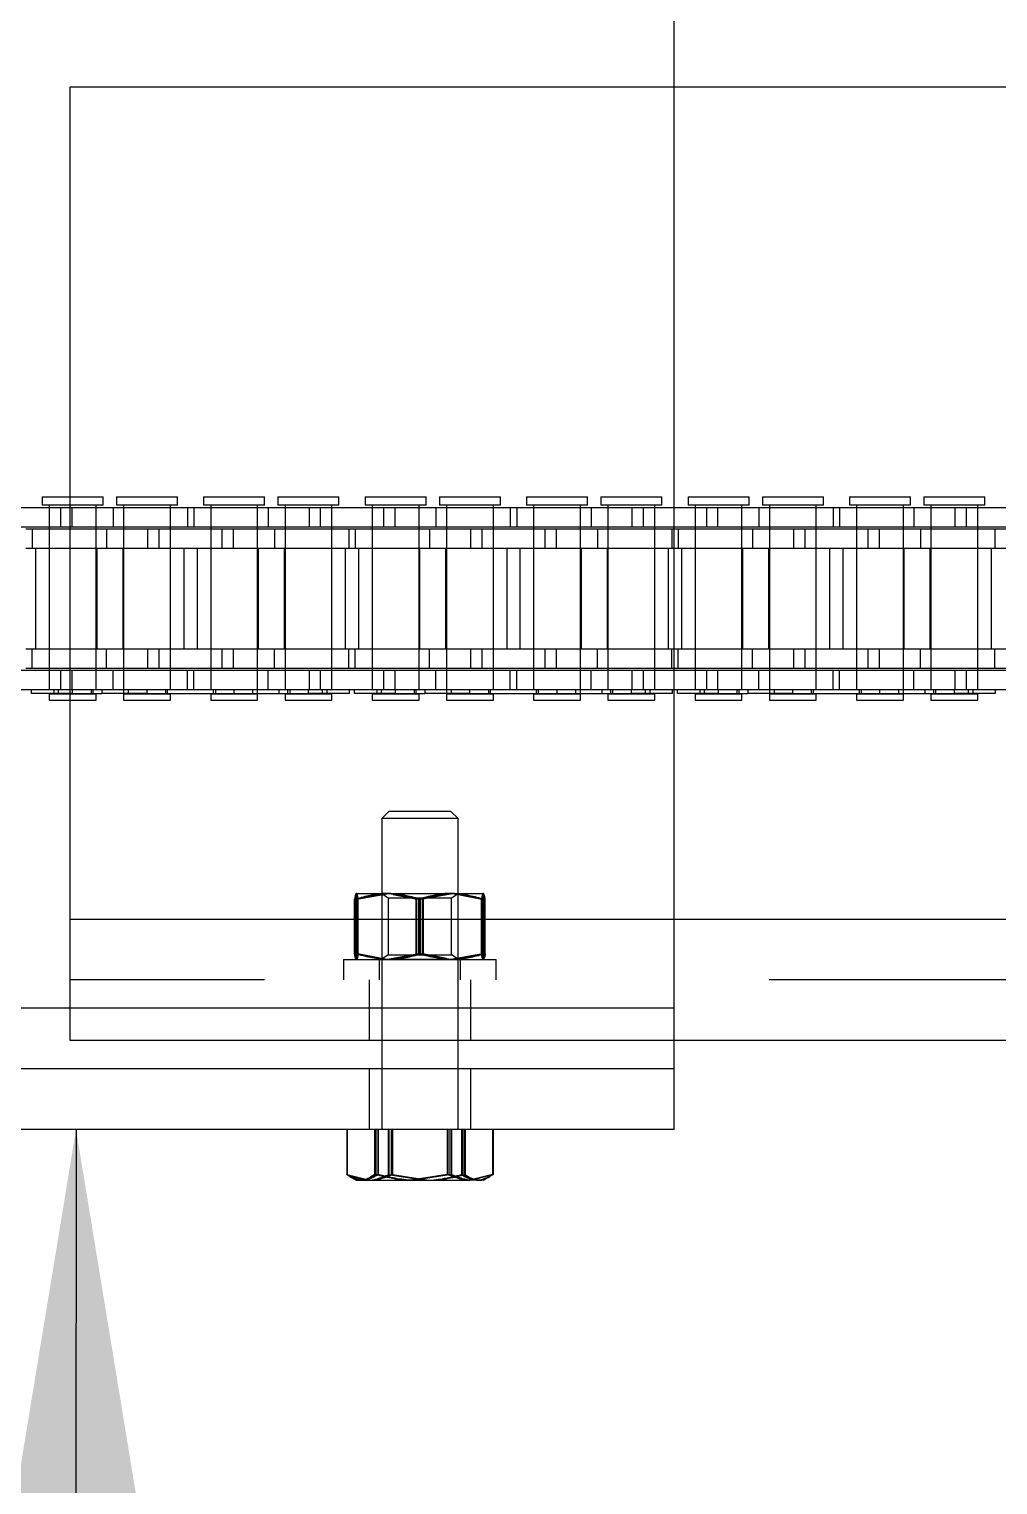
# Model space of a CAD drawing. Header units: metres. Extents: x 0 to 21025, y 0 to 14850.
# Drawn here: x 4207.3 to 4283.5, y 9011.7 to 9126.2 of the extents above; entities that cross this region are included whole.
import ezdxf

# ---------------------------------------------------------------- set-up
doc = ezdxf.new("R2010")
doc.units = ezdxf.units.M
doc.header["$LTSCALE"] = 25
doc.linetypes.add('HIDDEN2', pattern=[4.7625, 3.175, -1.5875])
for name, color, linetype in [('SDM', 7, 'Continuous'), ('SL4', 4, 'Continuous'), ('ST1', 7, 'HIDDEN2')]:
    doc.layers.add(name, color=color, linetype=linetype)
doc.styles.add('ROMANS', font='ROMANS.SHX')
doc.dimstyles.new('25___1-25', dxfattribs={"dimscale": 25, "dimtxt": 2.5, "dimasz": 2, "dimexe": 1.5, "dimexo": 1, "dimgap": 0.5, "dimtad": 1, "dimzin": 12, "dimtxsty": 'ROMANS', "dimcen": 0, "dimclrd": 256, "dimclre": 256, "dimclrt": 3, "dimazin": 3, "dimtfac": 1, "dimtmove": 0, "dimatfit": 0, "dimfxl": 1, "dimlwd": -1, "dimlwe": -1, "dimarcsym": 0})

msp = doc.modelspace()

# ---------------------------------------------------------------- linework, layer by layer
at = {"layer": 'SL4'}
for p, q in [((4258.039, 9121.619), (4258.039, 9261.149)), ((4210.539, 9056.144), (4210.539, 9121.619)), ((4210.539, 9121.619), (5535.514, 9121.619)), ((4208.331, 9089.384), (4208.331, 9088.725)), ((4208.331, 9089.384), (4210.539, 9089.384)), ((4205.539, 9088.541), (4209.798, 9088.541)), ((4210.539, 9088.725), (4208.331, 9088.725)), ((4208.884, 9088.725), (4208.884, 9088.541)), ((4209.798, 9087.021), (4209.798, 9088.541)), ((4209.798, 9088.541), (4210.539, 9088.541)), ((4205.539, 9087.021), (4209.798, 9087.021)), ((4207.053, 9086.869), (4210.539, 9086.869)), ((4208.884, 9087.021), (4208.884, 9086.869)), ((4209.798, 9087.021), (4210.539, 9087.021)), ((4207.053, 9085.349), (4210.539, 9085.349)), ((4207.838, 9077.419), (4207.838, 9085.349)), ((4207.053, 9077.419), (4210.539, 9077.419)), ((4205.539, 9075.747), (4209.798, 9075.747)), ((4207.053, 9075.899), (4210.539, 9075.899)), ((4208.884, 9075.899), (4208.884, 9075.747)), ((4209.798, 9074.227), (4209.798, 9075.747)), ((4209.798, 9075.747), (4210.539, 9075.747)), ((4205.539, 9074.227), (4209.798, 9074.227)), ((4207.499, 9073.894), (4207.499, 9074.227)), ((4209.798, 9074.227), (4210.539, 9074.227)), ((4210.539, 9073.894), (4207.499, 9073.894)), ((4208.884, 9073.858), (4208.884, 9073.384)), ((4210.539, 9073.858), (4208.884, 9073.858)), ((4208.884, 9073.384), (4210.539, 9073.384)), ((4209.253, 9073.894), (4209.253, 9073.858)), ((4210.539, 9056.144), (5535.514, 9056.144)), ((4210.539, 9046.619), (4210.539, 9056.144)), ((4210.539, 9049.146), (4205.539, 9049.146)), ((5535.514, 9046.619), (4210.539, 9046.619)), ((4235.039, 9046.619), (4235.039, 9044.384)), ((4241.039, 9044.384), (4241.039, 9046.619)), ((4258.039, 9044.384), (4258.039, 9046.619)), ((4258.039, 9044.384), (4158.039, 9044.384)), ((4258.039, 9039.621), (4258.039, 9044.384)), ((4258.039, 9039.621), (4158.039, 9039.621)), ((4232.284, 9039.621), (4232.284, 9036.068)), ((4232.288, 9039.621), (4232.288, 9036.068)), ((4232.325, 9039.621), (4232.325, 9036.068)), ((4234.468, 9039.621), (4234.468, 9036.068)), ((4240.182, 9039.621), (4240.182, 9036.068)), ((4243.753, 9039.621), (4243.753, 9036.068)), ((4243.79, 9039.621), (4243.79, 9036.068)), ((4243.795, 9039.621), (4243.795, 9036.068)), ((4232.526, 9035.917), (4232.655, 9035.843)), ((4232.655, 9035.843), (4233.039, 9035.621)), ((4233.039, 9035.621), (4233.396, 9035.621)), ((4233.396, 9035.621), (4237.325, 9035.621)), ((4240.182, 9036.068), (4237.325, 9035.621)), ((4237.325, 9035.621), (4241.968, 9035.621)), ((4243.753, 9036.068), (4241.968, 9035.621)), ((4243.039, 9035.621), (4241.968, 9035.621)), ((4243.039, 9035.621), (4243.424, 9035.843)), ((4243.408, 9035.891), (4243.753, 9036.068))]:
    msp.add_line(p, q, dxfattribs=at)
for points, knots in [([(4233.396, 9035.621), (4233.11, 9035.677), (4232.747, 9035.749), (4232.398, 9036.012), (4232.325, 9036.068)], [0, 0, 0, 0, 0.7889992, 1, 1, 1, 1]), ([(4234.468, 9036.068), (4234.196, 9035.885), (4233.843, 9035.647), (4233.48, 9035.626), (4233.396, 9035.621)], [0, 0, 0, 0, 0.7681507, 1, 1, 1, 1]), ([(4237.325, 9035.621), (4237.257, 9035.622), (4236.292, 9035.628), (4235.347, 9035.856), (4234.468, 9036.068)], [0, 0, 0, 0, 0.0702006, 1, 1, 1, 1]), ([(4241.968, 9035.621), (4241.925, 9035.622), (4241.322, 9035.628), (4240.731, 9035.856), (4240.182, 9036.068)], [0, 0, 0, 0, 0.0702006, 1, 1, 1, 1])]:
    msp.add_open_spline(points, degree=3, knots=knots, dxfattribs=at)
at = {"layer": 'ST1'}
for p, q in [((4258.039, 9049.146), (4258.039, 9121.619)), ((4210.539, 9089.384), (4213.128, 9089.384)), ((4213.128, 9088.725), (4213.128, 9089.384)), ((4214.179, 9089.384), (4218.976, 9089.384)), ((4214.179, 9089.384), (4214.179, 9088.725)), ((4218.976, 9088.725), (4218.976, 9089.384)), ((4221.031, 9089.384), (4225.828, 9089.384)), ((4221.031, 9089.384), (4221.031, 9088.725)), ((4225.828, 9088.725), (4225.828, 9089.384)), ((4226.879, 9089.384), (4231.676, 9089.384)), ((4226.879, 9089.384), (4226.879, 9088.725)), ((4231.676, 9088.725), (4231.676, 9089.384)), ((4233.731, 9089.384), (4238.528, 9089.384)), ((4233.731, 9089.384), (4233.731, 9088.725)), ((4238.528, 9088.725), (4238.528, 9089.384)), ((4239.579, 9089.384), (4244.376, 9089.384)), ((4239.579, 9089.384), (4239.579, 9088.725)), ((4244.376, 9088.725), (4244.376, 9089.384)), ((4246.431, 9089.384), (4251.228, 9089.384)), ((4246.431, 9089.384), (4246.431, 9088.725)), ((4251.228, 9088.725), (4251.228, 9089.384)), ((4252.279, 9089.384), (4257.076, 9089.384)), ((4252.279, 9089.384), (4252.279, 9088.725)), ((4257.076, 9088.725), (4257.076, 9089.384)), ((4259.131, 9089.384), (4263.928, 9089.384)), ((4259.131, 9089.384), (4259.131, 9088.725)), ((4263.928, 9088.725), (4263.928, 9089.384)), ((4264.979, 9089.384), (4269.776, 9089.384)), ((4264.979, 9089.384), (4264.979, 9088.725)), ((4269.776, 9088.725), (4269.776, 9089.384)), ((4271.831, 9089.384), (4276.628, 9089.384)), ((4271.831, 9089.384), (4271.831, 9088.725)), ((4276.628, 9088.725), (4276.628, 9089.384)), ((4277.679, 9089.384), (4282.476, 9089.384)), ((4277.679, 9089.384), (4277.679, 9088.725)), ((4282.476, 9088.725), (4282.476, 9089.384)), ((4208.884, 9088.541), (4208.884, 9087.021)), ((4208.884, 9088.541), (4208.884, 9087.021)), ((4213.128, 9088.725), (4210.539, 9088.725)), ((4210.539, 9088.541), (4210.658, 9088.541)), ((4210.658, 9088.541), (4219.753, 9088.541)), ((4210.658, 9088.541), (4210.658, 9087.021)), ((4212.574, 9074.227), (4212.574, 9088.725)), ((4212.574, 9087.021), (4212.574, 9088.541)), ((4213.904, 9088.541), (4213.904, 9087.021)), ((4218.976, 9088.725), (4214.179, 9088.725)), ((4214.733, 9088.725), (4214.733, 9074.227)), ((4214.733, 9088.541), (4214.733, 9087.021)), ((4218.423, 9074.227), (4218.423, 9088.725)), ((4218.423, 9087.021), (4218.423, 9088.541)), ((4219.753, 9088.541), (4219.753, 9087.021)), ((4219.753, 9088.541), (4226.103, 9088.541)), ((4220.254, 9088.541), (4220.254, 9087.021)), ((4225.828, 9088.725), (4221.031, 9088.725)), ((4221.584, 9088.725), (4221.584, 9074.227)), ((4221.584, 9088.541), (4221.584, 9087.021)), ((4225.274, 9074.227), (4225.274, 9088.725)), ((4225.274, 9087.021), (4225.274, 9088.541)), ((4226.103, 9088.541), (4226.103, 9087.021)), ((4226.103, 9088.541), (4235.198, 9088.541)), ((4231.676, 9088.725), (4226.879, 9088.725)), ((4227.433, 9088.725), (4227.433, 9074.227)), ((4227.433, 9088.541), (4227.433, 9087.021)), ((4229.349, 9087.021), (4229.349, 9088.541)), ((4230.209, 9088.541), (4230.209, 9087.021)), ((4231.123, 9074.227), (4231.123, 9088.725)), ((4231.123, 9087.021), (4231.123, 9088.541)), ((4238.528, 9088.725), (4233.731, 9088.725)), ((4234.284, 9088.725), (4234.284, 9074.227)), ((4234.284, 9088.541), (4234.284, 9087.021)), ((4235.198, 9088.541), (4236.058, 9088.541)), ((4235.198, 9087.021), (4235.198, 9088.541)), ((4236.058, 9088.541), (4245.153, 9088.541)), ((4236.058, 9088.541), (4236.058, 9087.021)), ((4237.974, 9074.227), (4237.974, 9088.725)), ((4237.974, 9087.021), (4237.974, 9088.541)), ((4239.304, 9088.541), (4239.304, 9087.021)), ((4244.376, 9088.725), (4239.579, 9088.725)), ((4240.133, 9088.725), (4240.133, 9074.227)), ((4240.133, 9088.541), (4240.133, 9087.021)), ((4243.823, 9074.227), (4243.823, 9088.725)), ((4243.823, 9087.021), (4243.823, 9088.541)), ((4245.153, 9088.541), (4245.153, 9087.021)), ((4245.153, 9088.541), (4251.503, 9088.541)), ((4245.654, 9088.541), (4245.654, 9087.021)), ((4251.228, 9088.725), (4246.431, 9088.725)), ((4246.984, 9088.725), (4246.984, 9074.227)), ((4246.984, 9088.541), (4246.984, 9087.021)), ((4250.674, 9074.227), (4250.674, 9088.725)), ((4250.674, 9087.021), (4250.674, 9088.541)), ((4251.503, 9088.541), (4251.503, 9087.021)), ((4251.503, 9088.541), (4260.598, 9088.541)), ((4257.076, 9088.725), (4252.279, 9088.725)), ((4252.833, 9088.725), (4252.833, 9074.227)), ((4252.833, 9088.541), (4252.833, 9087.021)), ((4254.749, 9087.021), (4254.749, 9088.541)), ((4255.609, 9088.541), (4255.609, 9087.021)), ((4256.523, 9074.227), (4256.523, 9088.725)), ((4256.523, 9087.021), (4256.523, 9088.541)), ((4263.928, 9088.725), (4259.131, 9088.725)), ((4259.684, 9088.725), (4259.684, 9074.227)), ((4259.684, 9088.541), (4259.684, 9087.021)), ((4260.598, 9088.541), (4261.458, 9088.541)), ((4260.598, 9087.021), (4260.598, 9088.541)), ((4261.458, 9088.541), (4270.553, 9088.541)), ((4261.458, 9088.541), (4261.458, 9087.021)), ((4263.374, 9074.227), (4263.374, 9088.725)), ((4263.374, 9087.021), (4263.374, 9088.541)), ((4264.704, 9088.541), (4264.704, 9087.021)), ((4269.776, 9088.725), (4264.979, 9088.725)), ((4265.533, 9088.725), (4265.533, 9074.227)), ((4265.533, 9088.541), (4265.533, 9087.021)), ((4269.223, 9074.227), (4269.223, 9088.725)), ((4269.223, 9087.021), (4269.223, 9088.541)), ((4270.553, 9088.541), (4270.553, 9087.021)), ((4270.553, 9088.541), (4276.903, 9088.541)), ((4271.054, 9088.541), (4271.054, 9087.021)), ((4276.628, 9088.725), (4271.831, 9088.725)), ((4272.384, 9088.725), (4272.384, 9074.227)), ((4272.384, 9088.541), (4272.384, 9087.021)), ((4276.074, 9074.227), (4276.074, 9088.725)), ((4276.074, 9087.021), (4276.074, 9088.541)), ((4276.903, 9088.541), (4276.903, 9087.021)), ((4276.903, 9088.541), (4285.998, 9088.541)), ((4282.476, 9088.725), (4277.679, 9088.725)), ((4278.233, 9088.725), (4278.233, 9074.227)), ((4278.233, 9088.541), (4278.233, 9087.021)), ((4280.149, 9087.021), (4280.149, 9088.541)), ((4281.009, 9088.541), (4281.009, 9087.021)), ((4281.923, 9074.227), (4281.923, 9088.725)), ((4281.923, 9087.021), (4281.923, 9088.541)), ((4207.555, 9086.869), (4207.555, 9085.349)), ((4208.884, 9086.869), (4208.884, 9075.899)), ((4208.884, 9086.869), (4208.884, 9085.349)), ((4210.539, 9087.021), (4210.658, 9087.021)), ((4210.539, 9086.869), (4213.403, 9086.869)), ((4210.658, 9087.021), (4219.753, 9087.021)), ((4212.574, 9085.349), (4212.574, 9086.869)), ((4213.403, 9086.869), (4213.403, 9085.349)), ((4213.403, 9086.869), (4222.498, 9086.869)), ((4214.733, 9086.869), (4214.733, 9085.349)), ((4216.65, 9085.349), (4216.65, 9086.869)), ((4217.509, 9086.869), (4217.509, 9085.349)), ((4218.423, 9085.349), (4218.423, 9086.869)), ((4219.753, 9087.021), (4226.103, 9087.021)), ((4221.584, 9086.869), (4221.584, 9085.349)), ((4222.498, 9086.869), (4223.358, 9086.869)), ((4222.498, 9085.349), (4222.498, 9086.869)), ((4223.358, 9086.869), (4232.453, 9086.869)), ((4223.358, 9086.869), (4223.358, 9085.349)), ((4225.274, 9085.349), (4225.274, 9086.869)), ((4226.103, 9087.021), (4235.198, 9087.021)), ((4226.604, 9086.869), (4226.604, 9085.349)), ((4227.433, 9086.869), (4227.433, 9085.349)), ((4231.123, 9085.349), (4231.123, 9086.869)), ((4232.453, 9086.869), (4232.453, 9085.349)), ((4232.453, 9086.869), (4238.803, 9086.869)), ((4232.954, 9086.869), (4232.954, 9085.349)), ((4234.284, 9086.869), (4234.284, 9085.349)), ((4235.198, 9087.021), (4236.058, 9087.021)), ((4236.058, 9087.021), (4245.153, 9087.021)), ((4237.974, 9085.349), (4237.974, 9086.869)), ((4238.803, 9086.869), (4238.803, 9085.349)), ((4238.803, 9086.869), (4247.898, 9086.869)), ((4240.133, 9086.869), (4240.133, 9085.349)), ((4242.049, 9085.349), (4242.049, 9086.869)), ((4242.909, 9086.869), (4242.909, 9085.349)), ((4243.823, 9085.349), (4243.823, 9086.869)), ((4245.153, 9087.021), (4251.503, 9087.021)), ((4246.984, 9086.869), (4246.984, 9085.349)), ((4247.898, 9086.869), (4248.758, 9086.869)), ((4247.898, 9085.349), (4247.898, 9086.869)), ((4248.758, 9086.869), (4257.853, 9086.869)), ((4248.758, 9086.869), (4248.758, 9085.349)), ((4250.674, 9085.349), (4250.674, 9086.869)), ((4251.503, 9087.021), (4260.598, 9087.021)), ((4252.004, 9086.869), (4252.004, 9085.349)), ((4252.833, 9086.869), (4252.833, 9085.349)), ((4256.523, 9085.349), (4256.523, 9086.869)), ((4257.853, 9086.869), (4257.853, 9085.349)), ((4257.853, 9086.869), (4264.203, 9086.869)), ((4258.354, 9086.869), (4258.354, 9085.349)), ((4259.684, 9086.869), (4259.684, 9085.349)), ((4260.598, 9087.021), (4261.458, 9087.021)), ((4261.458, 9087.021), (4270.553, 9087.021)), ((4263.374, 9085.349), (4263.374, 9086.869)), ((4264.203, 9086.869), (4264.203, 9085.349)), ((4264.203, 9086.869), (4273.298, 9086.869)), ((4265.533, 9086.869), (4265.533, 9085.349)), ((4267.449, 9085.349), (4267.449, 9086.869)), ((4268.309, 9086.869), (4268.309, 9085.349)), ((4269.223, 9085.349), (4269.223, 9086.869)), ((4270.553, 9087.021), (4276.903, 9087.021)), ((4272.384, 9086.869), (4272.384, 9085.349)), ((4273.298, 9086.869), (4274.158, 9086.869)), ((4273.298, 9085.349), (4273.298, 9086.869)), ((4274.158, 9086.869), (4283.253, 9086.869)), ((4274.158, 9086.869), (4274.158, 9085.349)), ((4276.074, 9085.349), (4276.074, 9086.869)), ((4276.903, 9087.021), (4285.998, 9087.021)), ((4277.404, 9086.869), (4277.404, 9085.349)), ((4278.233, 9086.869), (4278.233, 9085.349)), ((4281.923, 9085.349), (4281.923, 9086.869)), ((4283.253, 9086.869), (4283.253, 9085.349)), ((4283.253, 9086.869), (4289.603, 9086.869)), ((4208.884, 9085.349), (4208.884, 9077.419)), ((4210.539, 9085.349), (4213.403, 9085.349)), ((4212.574, 9077.419), (4212.574, 9085.349)), ((4212.618, 9085.349), (4212.618, 9077.419)), ((4213.403, 9085.349), (4222.498, 9085.349)), ((4214.69, 9077.419), (4214.69, 9085.349)), ((4214.733, 9085.349), (4214.733, 9077.419)), ((4218.423, 9077.419), (4218.423, 9085.349)), ((4219.469, 9085.349), (4219.469, 9077.419)), ((4220.538, 9077.419), (4220.538, 9085.349)), ((4221.584, 9085.349), (4221.584, 9077.419)), ((4222.498, 9085.349), (4223.358, 9085.349)), ((4223.358, 9085.349), (4232.453, 9085.349)), ((4225.274, 9077.419), (4225.274, 9085.349)), ((4225.318, 9085.349), (4225.318, 9077.419)), ((4227.389, 9077.419), (4227.389, 9085.349)), ((4227.433, 9085.349), (4227.433, 9077.419)), ((4231.123, 9077.419), (4231.123, 9085.349)), ((4232.169, 9085.349), (4232.169, 9077.419)), ((4232.453, 9085.349), (4238.803, 9085.349)), ((4233.238, 9077.419), (4233.238, 9085.349)), ((4234.284, 9085.349), (4234.284, 9077.419)), ((4237.974, 9077.419), (4237.974, 9085.349)), ((4238.018, 9085.349), (4238.018, 9077.419)), ((4238.803, 9085.349), (4247.898, 9085.349)), ((4240.089, 9077.419), (4240.089, 9085.349)), ((4240.133, 9085.349), (4240.133, 9077.419)), ((4243.823, 9077.419), (4243.823, 9085.349)), ((4244.869, 9085.349), (4244.869, 9077.419)), ((4245.938, 9077.419), (4245.938, 9085.349)), ((4246.984, 9085.349), (4246.984, 9077.419)), ((4247.898, 9085.349), (4248.758, 9085.349)), ((4248.758, 9085.349), (4257.853, 9085.349)), ((4250.674, 9077.419), (4250.674, 9085.349)), ((4250.718, 9085.349), (4250.718, 9077.419)), ((4252.789, 9077.419), (4252.789, 9085.349)), ((4252.833, 9085.349), (4252.833, 9077.419)), ((4256.523, 9077.419), (4256.523, 9085.349)), ((4257.569, 9085.349), (4257.569, 9077.419)), ((4257.853, 9085.349), (4264.203, 9085.349)), ((4258.638, 9077.419), (4258.638, 9085.349)), ((4259.684, 9085.349), (4259.684, 9077.419)), ((4263.374, 9077.419), (4263.374, 9085.349)), ((4263.418, 9085.349), (4263.418, 9077.419)), ((4264.203, 9085.349), (4273.298, 9085.349)), ((4265.489, 9077.419), (4265.489, 9085.349)), ((4265.533, 9085.349), (4265.533, 9077.419)), ((4269.223, 9077.419), (4269.223, 9085.349)), ((4270.269, 9085.349), (4270.269, 9077.419)), ((4271.338, 9077.419), (4271.338, 9085.349)), ((4272.384, 9085.349), (4272.384, 9077.419)), ((4273.298, 9085.349), (4274.158, 9085.349)), ((4274.158, 9085.349), (4283.253, 9085.349)), ((4276.074, 9077.419), (4276.074, 9085.349)), ((4276.118, 9085.349), (4276.118, 9077.419)), ((4278.189, 9077.419), (4278.189, 9085.349)), ((4278.233, 9085.349), (4278.233, 9077.419)), ((4281.923, 9077.419), (4281.923, 9085.349)), ((4282.969, 9085.349), (4282.969, 9077.419)), ((4283.253, 9085.349), (4289.603, 9085.349)), ((4207.555, 9075.899), (4207.555, 9077.419)), ((4208.884, 9077.419), (4208.884, 9075.899)), ((4210.539, 9077.419), (4213.403, 9077.419)), ((4212.574, 9075.899), (4212.574, 9077.419)), ((4213.403, 9075.899), (4213.403, 9077.419)), ((4213.403, 9077.419), (4222.498, 9077.419)), ((4214.733, 9077.419), (4214.733, 9075.899)), ((4216.65, 9075.899), (4216.65, 9077.419)), ((4217.509, 9077.419), (4217.509, 9075.899)), ((4218.423, 9075.899), (4218.423, 9077.419)), ((4221.584, 9077.419), (4221.584, 9075.899)), ((4222.498, 9077.419), (4223.358, 9077.419)), ((4222.498, 9075.899), (4222.498, 9077.419)), ((4223.358, 9077.419), (4232.453, 9077.419)), ((4223.358, 9077.419), (4223.358, 9075.899)), ((4225.274, 9075.899), (4225.274, 9077.419)), ((4226.604, 9075.899), (4226.604, 9077.419)), ((4227.433, 9077.419), (4227.433, 9075.899)), ((4231.123, 9075.899), (4231.123, 9077.419)), ((4232.453, 9075.899), (4232.453, 9077.419)), ((4232.453, 9077.419), (4238.803, 9077.419)), ((4232.954, 9075.899), (4232.954, 9077.419)), ((4234.284, 9077.419), (4234.284, 9075.899)), ((4237.974, 9075.899), (4237.974, 9077.419)), ((4238.803, 9075.899), (4238.803, 9077.419)), ((4238.803, 9077.419), (4247.898, 9077.419)), ((4240.133, 9077.419), (4240.133, 9075.899)), ((4242.049, 9075.899), (4242.049, 9077.419)), ((4242.909, 9077.419), (4242.909, 9075.899)), ((4243.823, 9075.899), (4243.823, 9077.419)), ((4246.984, 9077.419), (4246.984, 9075.899)), ((4247.898, 9077.419), (4248.758, 9077.419)), ((4247.898, 9075.899), (4247.898, 9077.419)), ((4248.758, 9077.419), (4257.853, 9077.419)), ((4248.758, 9077.419), (4248.758, 9075.899)), ((4250.674, 9075.899), (4250.674, 9077.419)), ((4252.004, 9075.899), (4252.004, 9077.419)), ((4252.833, 9077.419), (4252.833, 9075.899)), ((4256.523, 9075.899), (4256.523, 9077.419)), ((4257.853, 9075.899), (4257.853, 9077.419)), ((4257.853, 9077.419), (4264.203, 9077.419)), ((4258.354, 9075.899), (4258.354, 9077.419)), ((4259.684, 9077.419), (4259.684, 9075.899)), ((4263.374, 9075.899), (4263.374, 9077.419)), ((4264.203, 9075.899), (4264.203, 9077.419)), ((4264.203, 9077.419), (4273.298, 9077.419)), ((4265.533, 9077.419), (4265.533, 9075.899)), ((4267.449, 9075.899), (4267.449, 9077.419)), ((4268.309, 9077.419), (4268.309, 9075.899)), ((4269.223, 9075.899), (4269.223, 9077.419)), ((4272.384, 9077.419), (4272.384, 9075.899)), ((4273.298, 9077.419), (4274.158, 9077.419)), ((4273.298, 9075.899), (4273.298, 9077.419)), ((4274.158, 9077.419), (4283.253, 9077.419)), ((4274.158, 9077.419), (4274.158, 9075.899)), ((4276.074, 9075.899), (4276.074, 9077.419)), ((4277.404, 9075.899), (4277.404, 9077.419)), ((4278.233, 9077.419), (4278.233, 9075.899)), ((4281.923, 9075.899), (4281.923, 9077.419)), ((4283.253, 9075.899), (4283.253, 9077.419)), ((4283.253, 9077.419), (4289.603, 9077.419)), ((4208.884, 9075.747), (4208.884, 9074.227)), ((4208.884, 9075.747), (4208.884, 9074.227)), ((4210.539, 9075.899), (4213.403, 9075.899)), ((4210.539, 9075.747), (4210.658, 9075.747)), ((4210.658, 9075.747), (4219.753, 9075.747)), ((4210.658, 9075.747), (4210.658, 9074.227)), ((4212.574, 9074.227), (4212.574, 9075.747)), ((4213.403, 9075.899), (4222.498, 9075.899)), ((4213.904, 9074.227), (4213.904, 9075.747)), ((4214.733, 9075.747), (4214.733, 9073.894)), ((4218.423, 9074.227), (4218.423, 9075.747)), ((4219.753, 9074.227), (4219.753, 9075.747)), ((4219.753, 9075.747), (4226.103, 9075.747)), ((4220.254, 9074.227), (4220.254, 9075.747)), ((4221.584, 9075.747), (4221.584, 9074.227)), ((4222.498, 9075.899), (4223.358, 9075.899)), ((4223.358, 9075.899), (4232.453, 9075.899)), ((4225.274, 9073.894), (4225.274, 9075.747)), ((4226.103, 9074.227), (4226.103, 9075.747)), ((4226.103, 9075.747), (4235.198, 9075.747)), ((4227.433, 9075.747), (4227.433, 9074.227)), ((4229.349, 9074.227), (4229.349, 9075.747)), ((4230.209, 9075.747), (4230.209, 9074.227)), ((4231.123, 9074.227), (4231.123, 9075.747)), ((4232.453, 9075.899), (4238.803, 9075.899)), ((4234.284, 9075.747), (4234.284, 9074.227)), ((4235.198, 9075.747), (4236.058, 9075.747)), ((4235.198, 9074.227), (4235.198, 9075.747)), ((4236.058, 9075.747), (4245.153, 9075.747)), ((4236.058, 9075.747), (4236.058, 9074.227)), ((4237.974, 9074.227), (4237.974, 9075.747)), ((4238.803, 9075.899), (4247.898, 9075.899)), ((4239.304, 9074.227), (4239.304, 9075.747)), ((4240.133, 9075.747), (4240.133, 9073.894)), ((4243.823, 9074.227), (4243.823, 9075.747)), ((4245.153, 9074.227), (4245.153, 9075.747)), ((4245.153, 9075.747), (4251.503, 9075.747)), ((4245.654, 9074.227), (4245.654, 9075.747)), ((4246.984, 9075.747), (4246.984, 9074.227)), ((4247.898, 9075.899), (4248.758, 9075.899)), ((4248.758, 9075.899), (4257.853, 9075.899)), ((4250.674, 9073.894), (4250.674, 9075.747)), ((4251.503, 9074.227), (4251.503, 9075.747)), ((4251.503, 9075.747), (4260.598, 9075.747)), ((4252.833, 9075.747), (4252.833, 9074.227)), ((4254.749, 9074.227), (4254.749, 9075.747)), ((4255.609, 9075.747), (4255.609, 9074.227)), ((4256.523, 9074.227), (4256.523, 9075.747)), ((4257.853, 9075.899), (4264.203, 9075.899)), ((4259.684, 9075.747), (4259.684, 9074.227)), ((4260.598, 9075.747), (4261.458, 9075.747)), ((4260.598, 9074.227), (4260.598, 9075.747)), ((4261.458, 9075.747), (4270.553, 9075.747)), ((4261.458, 9075.747), (4261.458, 9074.227)), ((4263.374, 9074.227), (4263.374, 9075.747)), ((4264.203, 9075.899), (4273.298, 9075.899)), ((4264.704, 9074.227), (4264.704, 9075.747)), ((4265.533, 9075.747), (4265.533, 9073.894)), ((4269.223, 9074.227), (4269.223, 9075.747)), ((4270.553, 9074.227), (4270.553, 9075.747)), ((4270.553, 9075.747), (4276.903, 9075.747)), ((4271.054, 9074.227), (4271.054, 9075.747)), ((4272.384, 9075.747), (4272.384, 9074.227)), ((4273.298, 9075.899), (4274.158, 9075.899)), ((4274.158, 9075.899), (4283.253, 9075.899)), ((4276.074, 9073.894), (4276.074, 9075.747)), ((4276.903, 9074.227), (4276.903, 9075.747)), ((4276.903, 9075.747), (4285.998, 9075.747)), ((4278.233, 9075.747), (4278.233, 9074.227)), ((4280.149, 9074.227), (4280.149, 9075.747)), ((4281.009, 9075.747), (4281.009, 9074.227)), ((4281.923, 9074.227), (4281.923, 9075.747)), ((4283.253, 9075.899), (4289.603, 9075.899)), ((4209.253, 9074.227), (4209.253, 9073.894)), ((4209.622, 9073.894), (4209.622, 9074.227)), ((4210.539, 9074.227), (4210.658, 9074.227)), ((4210.658, 9074.227), (4219.753, 9074.227)), ((4210.729, 9073.894), (4210.729, 9074.227)), ((4212.205, 9073.858), (4212.205, 9074.227)), ((4212.349, 9073.894), (4212.349, 9074.227)), ((4213.026, 9074.227), (4213.026, 9073.894)), ((4215.102, 9074.227), (4215.102, 9073.858)), ((4216.578, 9073.894), (4216.578, 9074.227)), ((4218.054, 9073.858), (4218.054, 9074.227)), ((4218.197, 9073.894), (4218.197, 9074.227)), ((4219.753, 9074.227), (4226.103, 9074.227)), ((4221.81, 9073.894), (4221.81, 9074.227)), ((4221.953, 9074.227), (4221.953, 9073.858)), ((4223.429, 9073.894), (4223.429, 9074.227)), ((4224.905, 9073.858), (4224.905, 9074.227)), ((4226.103, 9074.227), (4235.198, 9074.227)), ((4226.981, 9073.894), (4226.981, 9074.227)), ((4227.659, 9073.894), (4227.659, 9074.227)), ((4227.802, 9074.227), (4227.802, 9073.858)), ((4229.278, 9073.894), (4229.278, 9074.227)), ((4230.385, 9073.894), (4230.385, 9074.227)), ((4230.754, 9073.858), (4230.754, 9074.227)), ((4232.508, 9073.894), (4232.508, 9074.227)), ((4232.899, 9073.894), (4232.899, 9074.227)), ((4234.653, 9074.227), (4234.653, 9073.858)), ((4235.022, 9073.894), (4235.022, 9074.227)), ((4235.198, 9074.227), (4236.058, 9074.227)), ((4236.058, 9074.227), (4245.153, 9074.227)), ((4236.129, 9073.894), (4236.129, 9074.227)), ((4237.605, 9073.858), (4237.605, 9074.227)), ((4237.748, 9073.894), (4237.748, 9074.227)), ((4238.426, 9074.227), (4238.426, 9073.894)), ((4240.502, 9074.227), (4240.502, 9073.858)), ((4241.978, 9073.894), (4241.978, 9074.227)), ((4243.454, 9073.858), (4243.454, 9074.227)), ((4243.597, 9073.894), (4243.597, 9074.227)), ((4245.153, 9074.227), (4251.503, 9074.227)), ((4247.21, 9073.894), (4247.21, 9074.227)), ((4247.353, 9074.227), (4247.353, 9073.858)), ((4248.829, 9073.894), (4248.829, 9074.227)), ((4250.305, 9073.858), (4250.305, 9074.227)), ((4251.503, 9074.227), (4260.598, 9074.227)), ((4252.381, 9073.894), (4252.381, 9074.227)), ((4253.059, 9073.894), (4253.059, 9074.227)), ((4253.202, 9074.227), (4253.202, 9073.858)), ((4254.678, 9073.894), (4254.678, 9074.227)), ((4255.785, 9073.894), (4255.785, 9074.227)), ((4256.154, 9073.858), (4256.154, 9074.227)), ((4257.908, 9073.894), (4257.908, 9074.227)), ((4258.299, 9073.894), (4258.299, 9074.227)), ((4260.053, 9074.227), (4260.053, 9073.858)), ((4260.422, 9073.894), (4260.422, 9074.227)), ((4260.598, 9074.227), (4261.458, 9074.227)), ((4261.458, 9074.227), (4270.553, 9074.227)), ((4261.529, 9073.894), (4261.529, 9074.227)), ((4263.005, 9073.858), (4263.005, 9074.227)), ((4263.148, 9073.894), (4263.148, 9074.227)), ((4263.826, 9074.227), (4263.826, 9073.894)), ((4265.902, 9074.227), (4265.902, 9073.858)), ((4267.378, 9073.894), (4267.378, 9074.227)), ((4268.854, 9073.858), (4268.854, 9074.227)), ((4268.997, 9073.894), (4268.997, 9074.227)), ((4270.553, 9074.227), (4276.903, 9074.227)), ((4272.61, 9073.894), (4272.61, 9074.227)), ((4272.753, 9074.227), (4272.753, 9073.858)), ((4274.229, 9073.894), (4274.229, 9074.227)), ((4275.705, 9073.858), (4275.705, 9074.227)), ((4276.903, 9074.227), (4285.998, 9074.227)), ((4277.781, 9073.894), (4277.781, 9074.227)), ((4278.459, 9073.894), (4278.459, 9074.227)), ((4278.602, 9074.227), (4278.602, 9073.858)), ((4280.078, 9073.894), (4280.078, 9074.227)), ((4281.185, 9073.894), (4281.185, 9074.227)), ((4281.554, 9073.858), (4281.554, 9074.227)), ((4283.308, 9073.894), (4283.308, 9074.227)), ((4210.729, 9073.894), (4210.539, 9073.894)), ((4212.574, 9073.858), (4210.539, 9073.858)), ((4210.539, 9073.384), (4212.574, 9073.384)), ((4210.729, 9073.894), (4213.026, 9073.894)), ((4212.574, 9073.384), (4212.574, 9073.858)), ((4216.578, 9073.894), (4213.026, 9073.894)), ((4218.423, 9073.858), (4214.733, 9073.858)), ((4214.733, 9073.858), (4214.733, 9073.384)), ((4214.733, 9073.384), (4218.423, 9073.384)), ((4216.578, 9073.894), (4229.278, 9073.894)), ((4218.423, 9073.384), (4218.423, 9073.858)), ((4225.274, 9073.858), (4221.584, 9073.858)), ((4221.584, 9073.858), (4221.584, 9073.384)), ((4221.584, 9073.384), (4225.274, 9073.384)), ((4225.274, 9073.384), (4225.274, 9073.858)), ((4231.123, 9073.858), (4227.433, 9073.858)), ((4227.433, 9073.858), (4227.433, 9073.384)), ((4227.433, 9073.384), (4231.123, 9073.384)), ((4232.508, 9073.894), (4229.278, 9073.894)), ((4231.123, 9073.384), (4231.123, 9073.858)), ((4236.129, 9073.894), (4232.899, 9073.894)), ((4237.974, 9073.858), (4234.284, 9073.858)), ((4234.284, 9073.858), (4234.284, 9073.384)), ((4234.284, 9073.384), (4237.974, 9073.384)), ((4236.129, 9073.894), (4238.426, 9073.894)), ((4237.974, 9073.384), (4237.974, 9073.858)), ((4241.978, 9073.894), (4238.426, 9073.894)), ((4243.823, 9073.858), (4240.133, 9073.858)), ((4240.133, 9073.858), (4240.133, 9073.384)), ((4240.133, 9073.384), (4243.823, 9073.384)), ((4241.978, 9073.894), (4254.678, 9073.894)), ((4243.823, 9073.384), (4243.823, 9073.858)), ((4250.674, 9073.858), (4246.984, 9073.858)), ((4246.984, 9073.858), (4246.984, 9073.384)), ((4246.984, 9073.384), (4250.674, 9073.384)), ((4250.674, 9073.384), (4250.674, 9073.858)), ((4256.523, 9073.858), (4252.833, 9073.858)), ((4252.833, 9073.858), (4252.833, 9073.384)), ((4252.833, 9073.384), (4256.523, 9073.384)), ((4257.908, 9073.894), (4254.678, 9073.894)), ((4256.523, 9073.384), (4256.523, 9073.858)), ((4261.529, 9073.894), (4258.299, 9073.894)), ((4263.374, 9073.858), (4259.684, 9073.858)), ((4259.684, 9073.858), (4259.684, 9073.384)), ((4259.684, 9073.384), (4263.374, 9073.384)), ((4261.529, 9073.894), (4263.826, 9073.894)), ((4263.374, 9073.384), (4263.374, 9073.858)), ((4267.378, 9073.894), (4263.826, 9073.894)), ((4269.223, 9073.858), (4265.533, 9073.858)), ((4265.533, 9073.858), (4265.533, 9073.384)), ((4265.533, 9073.384), (4269.223, 9073.384)), ((4267.378, 9073.894), (4280.078, 9073.894)), ((4269.223, 9073.384), (4269.223, 9073.858)), ((4276.074, 9073.858), (4272.384, 9073.858)), ((4272.384, 9073.858), (4272.384, 9073.384)), ((4272.384, 9073.384), (4276.074, 9073.384)), ((4276.074, 9073.384), (4276.074, 9073.858)), ((4281.923, 9073.858), (4278.233, 9073.858)), ((4278.233, 9073.858), (4278.233, 9073.384)), ((4278.233, 9073.384), (4281.923, 9073.384)), ((4283.308, 9073.894), (4280.078, 9073.894)), ((4281.923, 9073.384), (4281.923, 9073.858)), ((4235.594, 9064.621), (4235.039, 9064.067)), ((4241.039, 9064.067), (4235.039, 9064.067)), ((4235.039, 9064.067), (4235.039, 9046.619)), ((4240.485, 9064.621), (4235.594, 9064.621)), ((4241.039, 9064.067), (4240.485, 9064.621)), ((4241.039, 9046.619), (4241.039, 9064.067)), ((4232.898, 9057.734), (4235.32, 9058.181)), ((4233.039, 9058.181), (4233.039, 9058.181)), ((4233.04, 9058.181), (4235.484, 9058.181)), ((4233.077, 9057.734), (4235.595, 9058.181)), ((4235.039, 9058.181), (4235.539, 9057.831)), ((4237.965, 9057.734), (4235.484, 9058.181)), ((4235.484, 9058.181), (4240.483, 9058.181)), ((4238.1, 9057.734), (4235.585, 9058.181)), ((4238.335, 9057.734), (4235.765, 9058.181)), ((4237.743, 9057.734), (4240.314, 9058.181)), ((4238.113, 9057.734), (4240.595, 9058.181)), ((4243.002, 9057.734), (4240.483, 9058.181)), ((4240.483, 9058.181), (4243.039, 9058.181)), ((4240.539, 9057.831), (4241.039, 9058.181)), ((4243.069, 9057.734), (4240.585, 9058.181)), ((4243.181, 9057.734), (4240.758, 9058.181)), ((4243.039, 9058.181), (4243.035, 9058.181)), ((4243.039, 9058.181), (4243.039, 9058.181)), ((4243.04, 9058.181), (4243.039, 9058.181)), ((4243.043, 9058.179), (4243.04, 9058.181)), ((4243.046, 9058.177), (4243.043, 9058.179)), ((4232.898, 9053.428), (4232.898, 9057.734)), ((4232.923, 9057.734), (4234.527, 9058.028)), ((4232.923, 9053.428), (4232.923, 9057.734)), ((4233.002, 9053.428), (4233.002, 9057.734)), ((4233.009, 9053.428), (4233.009, 9057.734)), ((4233.07, 9053.428), (4233.07, 9057.734)), ((4233.077, 9053.428), (4233.077, 9057.734)), ((4234.771, 9058.035), (4233.164, 9057.734)), ((4233.164, 9053.428), (4233.164, 9057.734)), ((4233.194, 9053.428), (4233.194, 9057.734)), ((4235.539, 9057.831), (4240.539, 9057.831)), ((4235.539, 9057.831), (4235.539, 9053.357)), ((4235.949, 9058.097), (4237.799, 9057.734)), ((4238.279, 9057.734), (4236.215, 9058.095)), ((4237.743, 9053.428), (4237.743, 9057.734)), ((4237.799, 9057.734), (4239.863, 9058.095)), ((4237.799, 9053.428), (4237.799, 9057.734)), ((4237.965, 9053.428), (4237.965, 9057.734)), ((4237.978, 9053.428), (4237.978, 9057.734)), ((4238.1, 9053.428), (4238.1, 9057.734)), ((4238.113, 9053.428), (4238.113, 9057.734)), ((4240.13, 9058.097), (4238.279, 9057.734)), ((4238.279, 9053.428), (4238.279, 9057.734)), ((4238.335, 9053.428), (4238.335, 9057.734)), ((4240.539, 9057.831), (4240.539, 9057.831)), ((4240.539, 9053.357), (4240.539, 9057.831)), ((4241.307, 9058.035), (4242.915, 9057.734)), ((4243.155, 9057.734), (4241.551, 9058.028)), ((4242.884, 9053.428), (4242.884, 9057.734)), ((4242.915, 9053.428), (4242.915, 9057.734)), ((4243.002, 9053.428), (4243.002, 9057.734)), ((4243.008, 9053.428), (4243.008, 9057.734)), ((4243.069, 9053.428), (4243.069, 9057.734)), ((4243.076, 9053.428), (4243.076, 9057.734)), ((4243.155, 9053.428), (4243.155, 9057.734)), ((4243.181, 9053.428), (4243.181, 9057.734)), ((4210.539, 9056.144), (5535.514, 9056.144)), ((4232.039, 9052.981), (4232.468, 9052.981)), ((4232.039, 9052.981), (4232.039, 9051.381)), ((4232.468, 9052.981), (4244.039, 9052.981)), ((4232.898, 9053.428), (4235.32, 9052.981)), ((4232.923, 9053.428), (4234.527, 9053.134)), ((4233.033, 9052.985), (4233.035, 9052.984)), ((4233.035, 9052.984), (4233.039, 9052.981)), ((4233.039, 9052.981), (4233.039, 9052.981)), ((4233.077, 9053.428), (4235.595, 9052.981)), ((4234.771, 9053.127), (4233.164, 9053.428)), ((4234.839, 9052.981), (4234.839, 9051.381)), ((4235.539, 9053.357), (4235.039, 9053.006)), ((4235.039, 9053.006), (4241.039, 9053.006)), ((4235.039, 9053.006), (4235.039, 9052.981)), ((4237.965, 9053.428), (4235.484, 9052.981)), ((4235.539, 9053.357), (4235.539, 9053.357)), ((4235.539, 9053.357), (4240.539, 9053.357)), ((4238.1, 9053.428), (4235.585, 9052.981)), ((4238.335, 9053.428), (4235.765, 9052.981)), ((4235.949, 9053.065), (4237.799, 9053.428)), ((4238.279, 9053.428), (4236.215, 9053.067)), ((4237.743, 9053.428), (4240.314, 9052.981)), ((4237.799, 9053.428), (4239.863, 9053.067)), ((4238.113, 9053.428), (4240.595, 9052.981)), ((4240.13, 9053.065), (4238.279, 9053.428)), ((4243.002, 9053.428), (4240.483, 9052.981)), ((4241.039, 9053.006), (4240.539, 9053.357)), ((4243.069, 9053.428), (4240.585, 9052.981)), ((4243.181, 9053.428), (4240.758, 9052.981)), ((4241.039, 9053.006), (4241.039, 9053.006)), ((4241.039, 9052.981), (4241.039, 9053.006)), ((4241.239, 9051.381), (4241.239, 9052.981)), ((4241.307, 9053.127), (4242.915, 9053.428)), ((4243.155, 9053.428), (4241.551, 9053.134)), ((4243.039, 9052.981), (4243.04, 9052.981)), ((4243.04, 9052.981), (4243.043, 9052.984)), ((4243.043, 9052.984), (4243.046, 9052.985)), ((4244.039, 9051.381), (4244.039, 9052.981)), ((5535.514, 9051.381), (4210.539, 9051.381)), ((4234.039, 9051.381), (4234.039, 9046.619)), ((4242.039, 9046.619), (4242.039, 9051.381)), ((4258.039, 9049.146), (4158.039, 9049.146)), ((4258.039, 9049.146), (4210.539, 9049.146)), ((4258.039, 9046.619), (4258.039, 9049.146)), ((4234.039, 9044.384), (4234.039, 9039.621)), ((4235.039, 9044.384), (4235.039, 9039.621)), ((4241.039, 9039.621), (4241.039, 9044.384)), ((4242.039, 9039.621), (4242.039, 9044.384)), ((4232.307, 9039.621), (4232.307, 9036.068)), ((4234.575, 9039.621), (4234.575, 9036.068)), ((4234.72, 9039.621), (4234.72, 9036.068)), ((4234.766, 9039.621), (4234.766, 9036.068)), ((4235.557, 9039.621), (4235.557, 9036.068)), ((4235.608, 9039.621), (4235.608, 9036.068)), ((4235.771, 9039.621), (4235.771, 9036.068)), ((4235.896, 9039.621), (4235.896, 9036.068)), ((4240.307, 9039.621), (4240.307, 9036.068)), ((4240.471, 9039.621), (4240.471, 9036.068)), ((4240.522, 9039.621), (4240.522, 9036.068)), ((4241.312, 9039.621), (4241.312, 9036.068)), ((4241.358, 9039.621), (4241.358, 9036.068)), ((4241.503, 9039.621), (4241.503, 9036.068)), ((4241.611, 9039.621), (4241.611, 9036.068)), ((4243.771, 9039.621), (4243.771, 9036.068)), ((4232.284, 9036.068), (4233.92, 9035.621)), ((4232.288, 9036.068), (4233.948, 9035.621)), ((4232.307, 9036.068), (4234.039, 9035.621)), ((4232.325, 9036.068), (4234.111, 9035.621)), ((4232.501, 9035.932), (4232.526, 9035.917)), ((4233.441, 9035.621), (4232.617, 9035.885)), ((4235.557, 9036.068), (4238.435, 9035.621)), ((4235.608, 9036.068), (4238.483, 9035.621)), ((4235.771, 9036.068), (4238.637, 9035.621)), ((4235.896, 9036.068), (4238.753, 9035.621)), ((4240.307, 9036.068), (4237.441, 9035.621)), ((4240.471, 9036.068), (4237.595, 9035.621)), ((4240.522, 9036.068), (4237.644, 9035.621)), ((4243.771, 9036.068), (4242.039, 9035.621)), ((4243.79, 9036.068), (4242.13, 9035.621)), ((4243.795, 9036.068), (4242.158, 9035.621)), ((4243.424, 9035.843), (4243.552, 9035.917)), ((4243.533, 9035.952), (4243.79, 9036.068)), ((4243.552, 9035.917), (4243.577, 9035.932)), ((4243.557, 9035.963), (4243.795, 9036.068))]:
    msp.add_line(p, q, dxfattribs=at)
for points, knots in [([(4233.046, 9058.181), (4233.032, 9058.174), (4232.982, 9058.15), (4232.933, 9057.91), (4232.898, 9057.734)], [0, 0, 0, 0, 0.2686336, 1, 1, 1, 1]), ([(4233.043, 9058.181), (4233.033, 9058.174), (4232.992, 9058.15), (4232.952, 9057.91), (4232.923, 9057.734)], [0, 0, 0, 0, 0.2686336, 1, 1, 1, 1]), ([(4235.484, 9058.181), (4235.425, 9058.181), (4234.587, 9058.174), (4233.766, 9057.946), (4233.002, 9057.734)], [0, 0, 0, 0, 0.0702006, 1, 1, 1, 1]), ([(4233.002, 9057.734), (4233.006, 9057.802), (4233.018, 9058.064), (4233.03, 9058.131), (4233.04, 9058.181)], [0, 0, 0, 0, 0.2575513, 1, 1, 1, 1]), ([(4233.04, 9058.181), (4233.043, 9058.174), (4233.055, 9058.15), (4233.068, 9057.91), (4233.077, 9057.734)], [0, 0, 0, 0, 0.2686336, 1, 1, 1, 1]), ([(4233.164, 9057.734), (4233.154, 9057.802), (4233.114, 9058.064), (4233.074, 9058.131), (4233.043, 9058.181)], [0, 0, 0, 0, 0.2575513, 1, 1, 1, 1]), ([(4233.194, 9057.734), (4233.181, 9057.802), (4233.133, 9058.064), (4233.083, 9058.131), (4233.046, 9058.181)], [0, 0, 0, 0, 0.2575513, 1, 1, 1, 1]), ([(4235.585, 9058.181), (4235.526, 9058.181), (4234.676, 9058.174), (4233.844, 9057.946), (4233.07, 9057.734)], [0, 0, 0, 0, 0.0702006, 1, 1, 1, 1]), ([(4235.765, 9058.181), (4235.704, 9058.181), (4234.836, 9058.174), (4233.985, 9057.946), (4233.194, 9057.734)], [0, 0, 0, 0, 0.0702006, 1, 1, 1, 1]), ([(4235.32, 9058.181), (4235.378, 9058.181), (4236.196, 9058.174), (4236.997, 9057.946), (4237.743, 9057.734)], [0, 0, 0, 0, 0.07020058, 1, 1, 1, 1]), ([(4235.595, 9058.181), (4235.655, 9058.181), (4236.505, 9058.174), (4237.338, 9057.946), (4238.113, 9057.734)], [0, 0, 0, 0, 0.0702006, 1, 1, 1, 1]), ([(4240.483, 9058.181), (4240.424, 9058.181), (4239.573, 9058.174), (4238.74, 9057.946), (4237.965, 9057.734)], [0, 0, 0, 0, 0.0702006, 1, 1, 1, 1]), ([(4240.585, 9058.181), (4240.526, 9058.181), (4239.687, 9058.174), (4238.865, 9057.946), (4238.1, 9057.734)], [0, 0, 0, 0, 0.0702006, 1, 1, 1, 1]), ([(4240.758, 9058.181), (4240.701, 9058.181), (4239.883, 9058.174), (4239.081, 9057.946), (4238.335, 9057.734)], [0, 0, 0, 0, 0.07020058, 1, 1, 1, 1]), ([(4240.314, 9058.181), (4240.375, 9058.181), (4241.243, 9058.174), (4242.093, 9057.946), (4242.884, 9057.734)], [0, 0, 0, 0, 0.0702006, 1, 1, 1, 1]), ([(4240.595, 9058.181), (4240.653, 9058.181), (4241.491, 9058.174), (4242.312, 9057.946), (4243.076, 9057.734)], [0, 0, 0, 0, 0.0702006, 1, 1, 1, 1]), ([(4243.033, 9058.181), (4243.019, 9058.174), (4242.969, 9058.15), (4242.92, 9057.91), (4242.884, 9057.734)], [0, 0, 0, 0, 0.2686336, 1, 1, 1, 1]), ([(4243.035, 9058.181), (4243.024, 9058.174), (4242.983, 9058.15), (4242.944, 9057.91), (4242.915, 9057.734)], [0, 0, 0, 0, 0.2686336, 1, 1, 1, 1]), ([(4243.002, 9057.734), (4243.005, 9057.802), (4243.017, 9058.064), (4243.029, 9058.131), (4243.039, 9058.181)], [0, 0, 0, 0, 0.25755135, 1, 1, 1, 1]), ([(4243.155, 9057.734), (4243.145, 9057.802), (4243.106, 9058.064), (4243.065, 9058.131), (4243.035, 9058.181)], [0, 0, 0, 0, 0.2575513, 1, 1, 1, 1]), ([(4243.039, 9058.181), (4243.042, 9058.174), (4243.055, 9058.15), (4243.067, 9057.91), (4243.076, 9057.734)], [0, 0, 0, 0, 0.2686336, 1, 1, 1, 1]), ([(4243.181, 9057.734), (4243.168, 9057.802), (4243.124, 9058.043), (4243.078, 9058.106), (4243.046, 9058.151)], [0, 0, 0, 0, 0.2822033, 1, 1, 1, 1]), ([(4233.033, 9052.993), (4233.024, 9052.998), (4232.978, 9053.025), (4232.933, 9053.249), (4232.898, 9053.428)], [0, 0, 0, 0, 0.19828067, 1, 1, 1, 1]), ([(4233.035, 9052.99), (4233.027, 9052.996), (4232.989, 9053.023), (4232.952, 9053.249), (4232.923, 9053.428)], [0, 0, 0, 0, 0.2126551, 1, 1, 1, 1]), ([(4235.484, 9052.981), (4235.425, 9052.982), (4234.587, 9052.988), (4233.766, 9053.216), (4233.002, 9053.428)], [0, 0, 0, 0, 0.0702006, 1, 1, 1, 1]), ([(4233.002, 9053.428), (4233.006, 9053.36), (4233.018, 9053.098), (4233.03, 9053.031), (4233.04, 9052.981)], [0, 0, 0, 0, 0.2575513, 1, 1, 1, 1]), ([(4233.04, 9052.981), (4233.043, 9052.988), (4233.055, 9053.012), (4233.068, 9053.252), (4233.077, 9053.428)], [0, 0, 0, 0, 0.2686336, 1, 1, 1, 1]), ([(4233.164, 9053.428), (4233.154, 9053.36), (4233.114, 9053.098), (4233.074, 9053.031), (4233.043, 9052.981)], [0, 0, 0, 0, 0.2575513, 1, 1, 1, 1]), ([(4233.194, 9053.428), (4233.181, 9053.36), (4233.133, 9053.098), (4233.083, 9053.031), (4233.046, 9052.981)], [0, 0, 0, 0, 0.2575513, 1, 1, 1, 1]), ([(4235.585, 9052.981), (4235.526, 9052.982), (4234.676, 9052.988), (4233.844, 9053.216), (4233.07, 9053.428)], [0, 0, 0, 0, 0.0702006, 1, 1, 1, 1]), ([(4235.765, 9052.981), (4235.704, 9052.982), (4234.836, 9052.988), (4233.985, 9053.216), (4233.194, 9053.428)], [0, 0, 0, 0, 0.0702006, 1, 1, 1, 1]), ([(4235.32, 9052.981), (4235.378, 9052.982), (4236.196, 9052.988), (4236.997, 9053.216), (4237.743, 9053.428)], [0, 0, 0, 0, 0.0702006, 1, 1, 1, 1]), ([(4235.595, 9052.981), (4235.655, 9052.982), (4236.505, 9052.988), (4237.338, 9053.216), (4238.113, 9053.428)], [0, 0, 0, 0, 0.0702006, 1, 1, 1, 1]), ([(4240.483, 9052.981), (4240.424, 9052.982), (4239.573, 9052.988), (4238.74, 9053.216), (4237.965, 9053.428)], [0, 0, 0, 0, 0.0702006, 1, 1, 1, 1]), ([(4240.585, 9052.981), (4240.526, 9052.982), (4239.687, 9052.988), (4238.865, 9053.216), (4238.1, 9053.428)], [0, 0, 0, 0, 0.0702006, 1, 1, 1, 1]), ([(4240.758, 9052.981), (4240.701, 9052.982), (4239.883, 9052.988), (4239.081, 9053.216), (4238.335, 9053.428)], [0, 0, 0, 0, 0.0702006, 1, 1, 1, 1]), ([(4240.314, 9052.981), (4240.375, 9052.982), (4241.243, 9052.988), (4242.093, 9053.216), (4242.884, 9053.428)], [0, 0, 0, 0, 0.0702006, 1, 1, 1, 1]), ([(4240.595, 9052.981), (4240.653, 9052.982), (4241.491, 9052.988), (4242.312, 9053.216), (4243.076, 9053.428)], [0, 0, 0, 0, 0.0702006, 1, 1, 1, 1]), ([(4243.033, 9052.981), (4243.019, 9052.988), (4242.969, 9053.012), (4242.92, 9053.252), (4242.884, 9053.428)], [0, 0, 0, 0, 0.2686336, 1, 1, 1, 1]), ([(4243.035, 9052.981), (4243.024, 9052.988), (4242.983, 9053.012), (4242.944, 9053.252), (4242.915, 9053.428)], [0, 0, 0, 0, 0.2686336, 1, 1, 1, 1]), ([(4243.002, 9053.428), (4243.005, 9053.36), (4243.017, 9053.098), (4243.029, 9053.031), (4243.039, 9052.981)], [0, 0, 0, 0, 0.25755135, 1, 1, 1, 1]), ([(4243.039, 9052.981), (4243.042, 9052.988), (4243.055, 9053.012), (4243.067, 9053.252), (4243.076, 9053.428)], [0, 0, 0, 0, 0.2686336, 1, 1, 1, 1]), ([(4243.155, 9053.428), (4243.145, 9053.36), (4243.108, 9053.115), (4243.071, 9053.052), (4243.043, 9053.006)], [0, 0, 0, 0, 0.2771153, 1, 1, 1, 1]), ([(4243.181, 9053.428), (4243.168, 9053.36), (4243.124, 9053.119), (4243.078, 9053.056), (4243.046, 9053.011)], [0, 0, 0, 0, 0.2821201, 1, 1, 1, 1]), ([(4233.525, 9035.621), (4233.193, 9035.677), (4232.773, 9035.749), (4232.369, 9036.012), (4232.284, 9036.068)], [0, 0, 0, 0, 0.7889992, 1, 1, 1, 1]), ([(4233.504, 9035.621), (4233.179, 9035.677), (4232.768, 9035.749), (4232.372, 9036.012), (4232.288, 9036.068)], [0, 0, 0, 0, 0.7889992, 1, 1, 1, 1]), ([(4234.575, 9036.068), (4234.288, 9035.885), (4233.914, 9035.647), (4233.53, 9035.626), (4233.441, 9035.621)], [0, 0, 0, 0, 0.7681507, 1, 1, 1, 1]), ([(4234.72, 9036.068), (4234.412, 9035.885), (4234.011, 9035.647), (4233.6, 9035.626), (4233.504, 9035.621)], [0, 0, 0, 0, 0.7681507, 1, 1, 1, 1]), ([(4234.766, 9036.068), (4234.452, 9035.885), (4234.042, 9035.647), (4233.622, 9035.626), (4233.525, 9035.621)], [0, 0, 0, 0, 0.7681507, 1, 1, 1, 1]), ([(4233.92, 9035.621), (4233.959, 9035.622), (4234.512, 9035.628), (4235.053, 9035.856), (4235.557, 9036.068)], [0, 0, 0, 0, 0.0702006, 1, 1, 1, 1]), ([(4233.948, 9035.621), (4233.987, 9035.622), (4234.548, 9035.628), (4235.097, 9035.856), (4235.608, 9036.068)], [0, 0, 0, 0, 0.0702006, 1, 1, 1, 1]), ([(4234.039, 9035.621), (4234.08, 9035.622), (4234.665, 9035.628), (4235.238, 9035.856), (4235.771, 9036.068)], [0, 0, 0, 0, 0.07020058, 1, 1, 1, 1]), ([(4234.111, 9035.621), (4234.153, 9035.622), (4234.756, 9035.628), (4235.347, 9035.856), (4235.896, 9036.068)], [0, 0, 0, 0, 0.07020058, 1, 1, 1, 1]), ([(4237.441, 9035.621), (4237.373, 9035.622), (4236.405, 9035.628), (4235.457, 9035.856), (4234.575, 9036.068)], [0, 0, 0, 0, 0.0702006, 1, 1, 1, 1]), ([(4237.595, 9035.621), (4237.527, 9035.622), (4236.556, 9035.628), (4235.605, 9035.856), (4234.72, 9036.068)], [0, 0, 0, 0, 0.0702006, 1, 1, 1, 1]), ([(4237.644, 9035.621), (4237.576, 9035.622), (4236.604, 9035.628), (4235.652, 9035.856), (4234.766, 9036.068)], [0, 0, 0, 0, 0.0702006, 1, 1, 1, 1]), ([(4238.435, 9035.621), (4238.503, 9035.622), (4239.474, 9035.628), (4240.427, 9035.856), (4241.312, 9036.068)], [0, 0, 0, 0, 0.07020058, 1, 1, 1, 1]), ([(4238.483, 9035.621), (4238.551, 9035.622), (4239.522, 9035.628), (4240.474, 9035.856), (4241.358, 9036.068)], [0, 0, 0, 0, 0.0702006, 1, 1, 1, 1]), ([(4238.637, 9035.621), (4238.705, 9035.622), (4239.673, 9035.628), (4240.621, 9035.856), (4241.503, 9036.068)], [0, 0, 0, 0, 0.0702006, 1, 1, 1, 1]), ([(4238.753, 9035.621), (4238.821, 9035.622), (4239.786, 9035.628), (4240.731, 9035.856), (4241.611, 9036.068)], [0, 0, 0, 0, 0.0702006, 1, 1, 1, 1]), ([(4242.039, 9035.621), (4241.998, 9035.622), (4241.413, 9035.628), (4240.84, 9035.856), (4240.307, 9036.068)], [0, 0, 0, 0, 0.0702006, 1, 1, 1, 1]), ([(4242.13, 9035.621), (4242.091, 9035.622), (4241.531, 9035.628), (4240.981, 9035.856), (4240.471, 9036.068)], [0, 0, 0, 0, 0.0702006, 1, 1, 1, 1]), ([(4242.158, 9035.621), (4242.119, 9035.622), (4241.567, 9035.628), (4241.025, 9035.856), (4240.522, 9036.068)], [0, 0, 0, 0, 0.0702006, 1, 1, 1, 1]), ([(4241.312, 9036.068), (4241.397, 9036.012), (4241.802, 9035.749), (4242.222, 9035.677), (4242.553, 9035.621)], [0, 0, 0, 0, 0.2110008, 1, 1, 1, 1]), ([(4241.358, 9036.068), (4241.442, 9036.012), (4241.838, 9035.749), (4242.249, 9035.677), (4242.574, 9035.621)], [0, 0, 0, 0, 0.2110008, 1, 1, 1, 1]), ([(4241.503, 9036.068), (4241.581, 9036.012), (4241.95, 9035.749), (4242.334, 9035.677), (4242.637, 9035.621)], [0, 0, 0, 0, 0.21100076, 1, 1, 1, 1]), ([(4241.611, 9036.068), (4241.684, 9036.012), (4242.033, 9035.749), (4242.396, 9035.677), (4242.682, 9035.621)], [0, 0, 0, 0, 0.2110008, 1, 1, 1, 1]), ([(4242.553, 9035.621), (4242.651, 9035.623), (4242.882, 9035.627), (4243.107, 9035.75), (4243.237, 9035.821)], [0, 0, 0, 0, 0.4221704, 1, 1, 1, 1]), ([(4242.574, 9035.621), (4242.67, 9035.622), (4242.886, 9035.626), (4243.096, 9035.742), (4243.214, 9035.807)], [0, 0, 0, 0, 0.44222927, 1, 1, 1, 1]), ([(4242.637, 9035.621), (4242.726, 9035.621), (4242.898, 9035.621), (4243.064, 9035.718), (4243.144, 9035.764)], [0, 0, 0, 0, 0.5211296, 1, 1, 1, 1]), ([(4242.682, 9035.621), (4242.766, 9035.624), (4243.012, 9035.633), (4243.251, 9035.789), (4243.408, 9035.891)], [0, 0, 0, 0, 0.3426579, 1, 1, 1, 1])]:
    msp.add_open_spline(points, degree=3, knots=knots, dxfattribs=at)

# ---------------------------------------------------------------- leaders
at = {"layer": 'SDM'}
msp.add_leader([(4210.996, 9039.621), (4210.931, 8722.009)], dimstyle='25___1-25', override={"dimgap": 0.5, "dimtad": 0}, dxfattribs=at)

doc.saveas('drawing.dxf')
